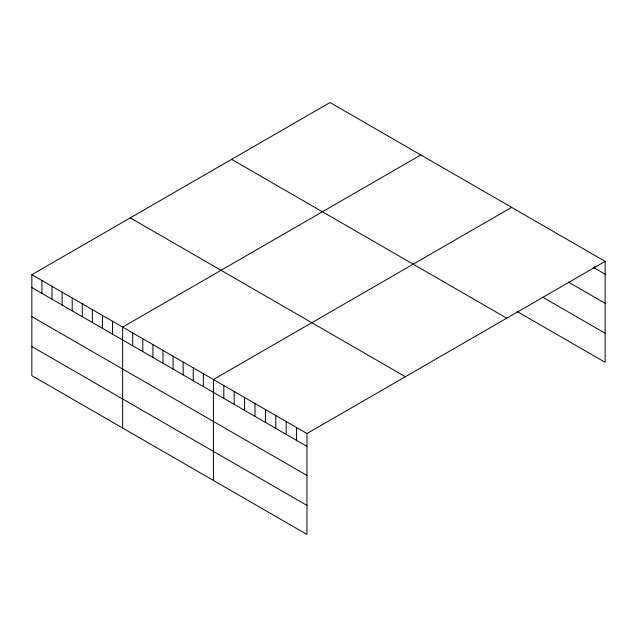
<?xml version="1.0" encoding="UTF-8"?>
<svg xmlns="http://www.w3.org/2000/svg" width="637" height="637" viewBox="0 0 637 637"><rect width="100%" height="100%" fill="white"/><g stroke="black" fill="none" stroke-linecap="round" stroke-linejoin="round"><path stroke-width="0.96" d="M605.15 261.377L306.97 433.526L306.97 534.459L31.85 375.623L31.85 274.69L330.03 102.541L605.15 261.377L605.15 362.31L517.204 311.533M420.818 154.958L122.638 327.107L122.638 428.04M511.607 207.375L213.427 379.525L213.427 480.457M593.158 267.309L605.15 274.236M568.371 282.064L605.15 303.3M542.788 297.24L605.15 333.247M231.629 159.346L506.749 318.189M130.251 217.878L405.371 376.722M31.85 274.69L306.97 433.526M31.85 287.542L306.97 446.386M31.85 316.613L306.97 475.449M31.85 346.56L306.97 505.396M594.759 266.258L594.759 268.233M296.579 427.531L296.579 440.382M286.188 421.527L286.188 434.386M275.789 415.531L275.789 428.382M265.398 409.527L265.398 422.387M255.007 403.524L255.007 416.383M244.608 397.528L244.608 410.379M234.217 391.524L234.217 404.384M223.826 385.528L223.826 398.38M203.346 373.704L203.346 386.555M193.258 367.875L193.258 380.735M183.169 362.055L183.169 374.906M173.081 356.226L173.081 369.086M162.992 350.406L162.992 363.257M152.904 344.577L152.904 357.437M142.815 338.757L142.815 351.608M132.727 332.928L132.727 345.787M112.55 321.279L112.55 334.138M102.461 315.458L102.461 328.318M92.373 309.638L92.373 322.489M82.292 303.809L82.292 316.669M72.204 297.989L72.204 310.84M62.115 292.16L62.115 305.019M52.027 286.339L52.027 299.191M41.938 280.511L41.938 293.37"/></g></svg>
